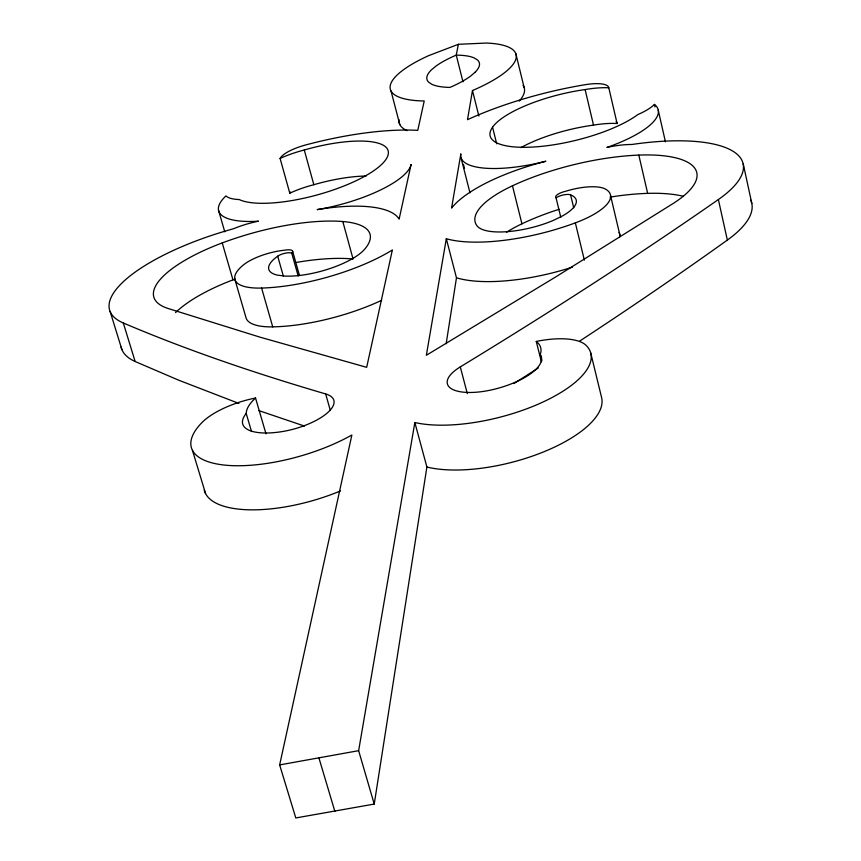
<?xml version="1.0" encoding="UTF-8"?>
<svg xmlns="http://www.w3.org/2000/svg" width="861" height="861" viewBox="0 0 861 861"><rect width="100%" height="100%" fill="white"/><g stroke="black" fill="none" stroke-linecap="round" stroke-linejoin="round"><path stroke-width="1.29" d="M265.995 433.836L255.534 398.019A53.952 19.943 -16.5 0 0 202.195 422.331A102.782 38.358 -16.1 0 0 226.798 465.306A102.782 38.358 -16.1 0 0 351.869 434.999L279.653 764.912L295.797 817.95L374.234 804.066L426.895 467.028L414.841 422.514A103.837 39.283 -14.5 0 0 540.999 402.926A103.837 39.283 -14.5 0 0 585.997 345.283A54.77 20.632 -14.1 0 0 536.274 341.451L541.375 361.781M446.159 343.754L456.47 277.802L446.321 238.734A107.421 34.795 -14 0 0 575.352 222.87A61.056 20.061 -13.8 0 0 605.358 189.043A34.3 11.225 -13.7 0 0 565.86 191.207A10.644 3.455 -13.7 0 0 556.077 197.901L560.802 217.327M374.234 804.066L358.639 750.674L414.841 422.514M446.321 238.734L426.356 355.281L556.249 276.596L673.227 203.433A108.766 35.624 -13.5 0 0 638.819 155.088A124.436 40.951 -13.6 0 0 512.467 185.793A94.258 30.77 -13.7 0 0 477.091 225.905A52.779 17.274 -14 0 0 553.666 220.265L563.094 215.605A48.108 15.767 -14 0 0 570.595 194.855A8.61 2.809 -13.7 0 0 563.438 194.92A8.61 2.809 -13.7 0 0 556.077 197.901M366.14 176.021A76.478 23.645 -15.3 0 0 313.845 184.717A46.978 14.379 -15.4 0 0 289.802 193.198L280.094 158.456A28.693 8.341 -15.3 0 1 305.967 144.874A155.927 47.28 -15.4 0 1 417.768 130.366L424.225 100.985A99.467 27.574 -14.2 0 1 428.487 55.717L458.364 44.309L486.347 43.05A99.015 27.391 -14.6 0 1 472.474 90.545L467.501 119.679A158.402 48.517 -13.8 0 1 585.372 84.669A29.22 8.578 -13.6 0 1 608.792 87.79L617.111 123.532A47.829 14.798 -13.6 0 0 593.509 125.125A77.748 24.269 -13.7 0 0 520.927 147.586M458.364 44.309L456.255 55.126L462.981 81.827M279.653 764.912L358.639 750.674M330.29 410.299L325.673 393.951C257.062 373.814 189.119 351.019 123.306 322.972A136.651 44.008 -16 0 1 233.503 228.757A44.094 13.765 -15.8 0 1 258.494 221.191A83.259 25.077 -15.4 0 1 225.948 195.899A46.3 13.722 -15.6 0 0 239.218 199.548A80.407 23.871 -15.3 0 0 331.302 190.625A80.407 23.871 -15.3 0 0 387.719 149.642A76.844 22.816 -15.3 0 0 304.277 149.997A47.204 13.884 -15.3 0 0 280.094 158.456M304.45 426.066L258.903 410.611M238.906 403.432L178.647 380.175L135.145 361.512A135.941 45.558 -16.1 0 1 121.132 347.112M110.143 311.521L121.885 349.566M123.306 322.972L135.145 361.512M192.455 450.357L205.553 493.547M318.99 758.132L334.864 811.353M255.534 398.019A69.235 25.529 -15.9 0 0 246.214 413.495L251.53 431.565M218.468 210.052L224.764 231.813M234.892 279.394L245.998 317.655A59.796 20.18 -15.7 0 0 272.733 326.868A105.462 35.183 -15.5 0 0 381.671 300.306M298.186 276.037L291.771 253.252A8.459 2.723 -15.7 0 0 285.217 253.199A8.459 2.723 -15.7 0 0 277.705 256.191A47.484 15.401 -15.5 0 0 277.35 275.133L285.4 276.112A52.112 16.876 -15.5 0 0 364.472 249.421A92.622 29.812 -15.7 0 0 342.818 221.525A122.025 39.52 -15.9 0 0 222.235 242.92L232.965 279.868A106.021 35.549 -15.9 0 0 175.558 312.586M291.771 253.252A10.461 3.347 -15.7 0 0 284.13 250.271A33.665 10.859 -15.8 0 0 243.631 264.768A60.109 19.502 -15.7 0 0 261.604 288.058L272.733 326.868M277.705 256.191L283.43 276.424M292.697 251.455L299.456 275.477M304.277 149.997L313.845 184.717M342.818 221.525L353.053 258.989A121.39 40.908 -15.9 0 0 296.432 262.433M391.012 90.986L399.816 124.597M579.614 341.128A3178.737 589.957 -21.1 0 0 727.351 240.079L718.375 199.537A3197.926 569.412 -20.9 0 1 460.301 366.894L467.308 393.617M463.476 164.462L464.477 168.369M460.979 157.541L469.977 192.832M536.274 341.451A69.816 26.024 -14.6 0 1 540.234 354.474L541.849 360.888M472.474 90.545L478.877 116.041M512.467 185.793L521.927 223.806A93.752 31.846 -13.7 0 0 506.591 232.179M608.792 87.79A48.065 14.282 -13.6 0 0 585.125 89.566A78.125 23.43 -13.7 0 0 492.557 127.191L496.711 143.841M590.743 353.01L601.495 397.125A103.202 40.596 -14.4 0 1 542.473 452.337A103.202 40.596 -14.4 0 1 426.895 467.028M515.847 53.662L524.048 87.284M575.352 222.87L584.361 260.151M570.595 194.855L573.727 207.824M610.589 195.673L619.866 234.999M585.125 89.566L593.509 125.125M638.819 155.088L647.655 193.37A108.185 36.872 -13.5 0 1 683.16 196.243M658.202 109.96L665.435 141.85M492.557 127.191A81.784 24.538 -13.7 0 0 538.566 146.639A81.784 24.538 -13.7 0 0 637.797 114.599A47.355 14.217 -13.4 0 0 654.435 104.418L655.017 106.947M743.215 163.805L751.814 203.433M232.965 279.868A121.39 40.908 -15.9 0 1 235.225 279.029M246.214 413.495A51.606 19.125 -16.1 0 0 283.377 431.383A44.524 16.542 -16.1 0 0 327.589 412.699A44.524 16.542 -16.1 0 0 325.673 393.951M521.927 223.806A123.769 42.383 -13.5 0 1 559.144 209.277M610.148 197.104A123.769 42.383 -13.5 0 1 647.655 193.37M654.435 104.418A84.755 25.819 -13.6 0 1 606.865 147.457A45.084 14.303 -13.4 0 1 631.974 144.476A139.73 45.816 -13.4 0 1 718.375 199.537M460.301 366.894A44.987 16.94 -14.4 0 0 450.518 388.15A44.987 16.94 -14.4 0 0 491.48 389.904A52.144 19.588 -14.4 0 0 540.234 354.474M261.604 288.058A106.011 33.988 -15.5 0 0 392.368 249.97L366.678 367.335L260.313 337.254L167.841 308.41A106.581 34.343 -15.9 0 1 222.235 242.92M523.101 85.422A98.574 28.391 -14.5 0 1 519.194 101.114M538.276 367.981A3178.737 589.957 -21.1 0 1 513.931 383.532M750.738 200.161A138.987 47.42 -13.4 0 1 727.351 240.079M572.479 267.104A106.861 36.022 -13.9 0 1 456.47 277.802M406.952 130.603A99.026 28.585 -14.1 0 1 398.912 119.539M619.081 232.416A60.733 20.761 -13.8 0 1 619.834 236.861M616.089 121.724A29.08 8.89 -13.6 0 1 617.111 123.532M289.802 193.198A28.553 8.642 -15.3 0 1 290.501 192.057M340.504 490.921A102.158 39.638 -16.2 0 1 204.251 489.963M460.829 154.054L451.573 208.082A115.083 37.378 -13.8 0 1 545.874 161.233A79.427 24.205 -13.9 0 1 460.829 154.054M411.041 164.655L399.127 219.103A113.221 36.302 -15.6 0 0 317.171 209.621A78.394 23.688 -15.2 0 0 411.041 164.655M475.261 72.087L470.902 75.854A67.513 18.662 -14.6 0 1 449.948 87.413A67.879 18.802 -14.1 0 1 431.888 84.324L428.692 82.215A67.879 18.802 -14.1 0 1 431.393 69.892L435.795 66.222A67.879 18.802 -14.1 0 1 456.255 55.126A67.513 18.662 -14.6 0 1 474.045 57.87L477.349 59.872A67.513 18.662 -14.6 0 1 475.261 72.087"/></g></svg>
